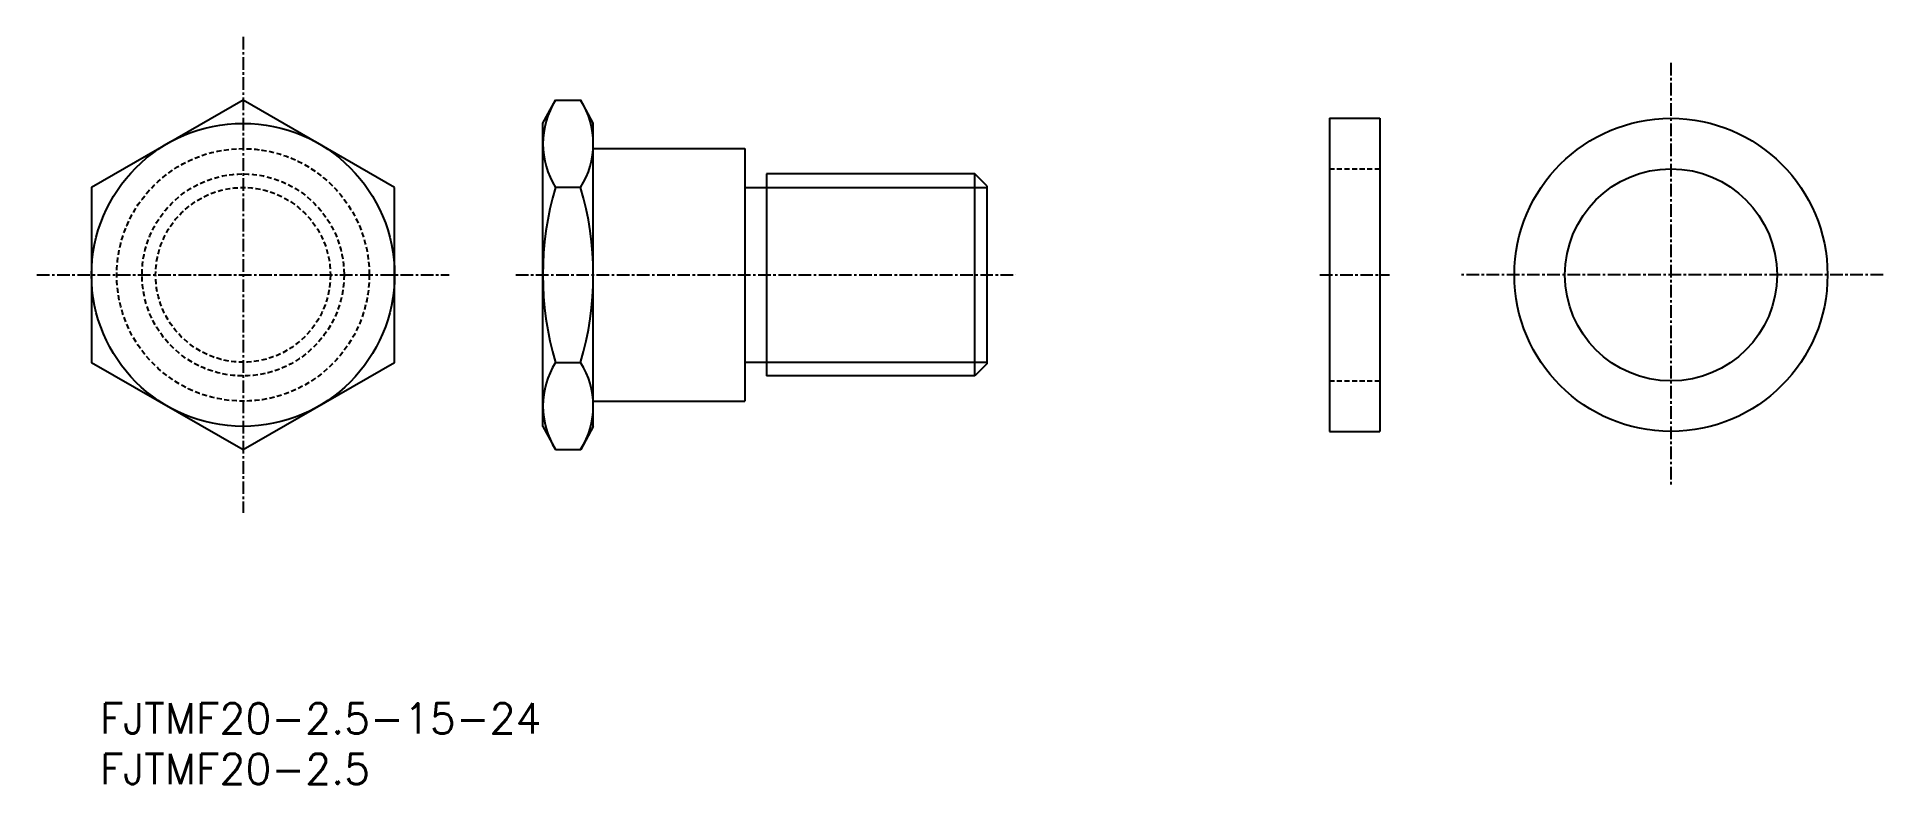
# Model space of a CAD drawing. Extents: x 60 to 243, y 64 to 138.
import ezdxf
from ezdxf.enums import TextEntityAlignment as Align

# ---------------------------------------------------------------- set-up
doc = ezdxf.new("R2010")
doc.units = 0
doc.linetypes.add('CENTER', pattern=[2, 1.25, -0.25, 0.25, -0.25])
doc.linetypes.add('DASHED', pattern=[0.75, 0.5, -0.25])
doc.layers.get('0').update_dxf_attribs({"linetype": 'CONTINUOUS'})
doc.layers.add('CENTER', color=1, linetype='CENTER')
doc.styles.get("Standard").update_dxf_attribs({"font": 'txt.shx', "bigfont": 'extfont.shx'})

msp = doc.modelspace()

# ---------------------------------------------------------------- linework, layer by layer
at = {"color": 7, "linetype": 'CONTINUOUS'}
for p, q in [((110.28, 129.23), (111.54, 131.52)), ((111.54, 131.52), (114.03, 131.52)), ((115.28, 129.23), (114.03, 131.52)), ((110.28, 99.22), (110.28, 129.23)), ((115.28, 99.22), (115.28, 129.23)), ((115.28, 99.22), (115.28, 129.23)), ((188.15, 129.72), (193.15, 129.72)), ((115.28, 126.72), (130.28, 126.72)), ((130.28, 126.72), (130.28, 101.72)), ((111.54, 122.89), (114.03, 122.89)), ((153.05, 124.22), (132.41, 124.22)), ((132.41, 124.22), (132.41, 104.22)), ((153.05, 104.22), (153.05, 124.22)), ((154.28, 122.99), (153.05, 124.22)), ((154.28, 105.45), (154.28, 122.99)), ((111.54, 105.56), (114.03, 105.56)), ((153.05, 104.22), (132.41, 104.22)), ((154.28, 105.45), (153.05, 104.22)), ((115.28, 101.72), (130.28, 101.72)), ((110.28, 99.22), (111.54, 96.92)), ((115.28, 99.22), (114.03, 96.92)), ((188.15, 98.72), (193.15, 98.72)), ((111.54, 96.92), (114.03, 96.92))]:
    msp.add_line(p, q, dxfattribs=at)
for p, q in [((188.15, 129.72), (188.15, 98.72)), ((193.15, 129.72), (193.15, 98.72))]:
    msp.add_line(p, q)
at = {"color": 3, "linetype": 'DASHED'}
for p, q in [((188.15, 124.72), (193.15, 124.72)), ((188.15, 103.72), (193.15, 103.72))]:
    msp.add_line(p, q, dxfattribs=at)
at = {"color": 3, "linetype": 'CONTINUOUS'}
for p, q in [((130.28, 122.87), (154.28, 122.87)), ((130.28, 105.58), (154.28, 105.58))]:
    msp.add_line(p, q, dxfattribs=at)
at = {"color": 7, "linetype": 'CONTINUOUS'}
msp.add_lwpolyline([(95.6, 122.88), (80.6, 131.52), (65.6, 122.88), (65.6, 105.56), (80.6, 96.92), (95.6, 105.56)], close=True, dxfattribs=at)
for centre, radius in [((80.6, 114.22), 15), ((221.97, 114.22), 15.5), ((221.97, 114.22), 10.5)]:
    msp.add_circle(centre, radius, dxfattribs=at)
at = {"color": 3, "linetype": 'DASHED'}
for radius in [12.5, 10, 8.65]:
    msp.add_circle((80.6, 114.22), radius, dxfattribs=at)
at = {"color": 7, "linetype": 'CONTINUOUS'}
for centre, radius, start, end in [((118.34, 127.2), 8.05, 147.5651, 212.4349), ((107.23, 127.2), 8.05, 327.5651, 32.4349), ((140.77, 114.22), 30.49, 163.4957, 196.5043), ((84.79, 114.22), 30.49, 343.4957, 16.5043), ((118.34, 101.24), 8.05, 147.5651, 212.4349), ((107.23, 101.24), 8.05, 327.5651, 32.4349)]:
    msp.add_arc(centre, radius, start, end, dxfattribs=at)
at = {"layer": 'CENTER', "color": 1, "linetype": 'CENTER'}
for p, q in [((80.6, 137.78), (80.6, 90.67)), ((221.97, 135.22), (221.97, 93.22)), ((60.2, 114.22), (101, 114.22)), ((107.6, 114.22), (157.11, 114.22)), ((187.22, 114.22), (194.09, 114.22)), ((242.97, 114.22), (200.97, 114.22))]:
    msp.add_line(p, q, dxfattribs=at)

# ---------------------------------------------------------------- texts
at = {"color": 7, "linetype": 'CONTINUOUS'}
for s, p in [('FJTMF20-2.5-15-24', (66.44, 70.31)), ('FJTMF20-2.5', (66.44, 65.31))]:
    msp.add_text(s, height=3, dxfattribs=at).set_placement(p, align=Align.MIDDLE_LEFT)

doc.saveas('drawing.dxf')
